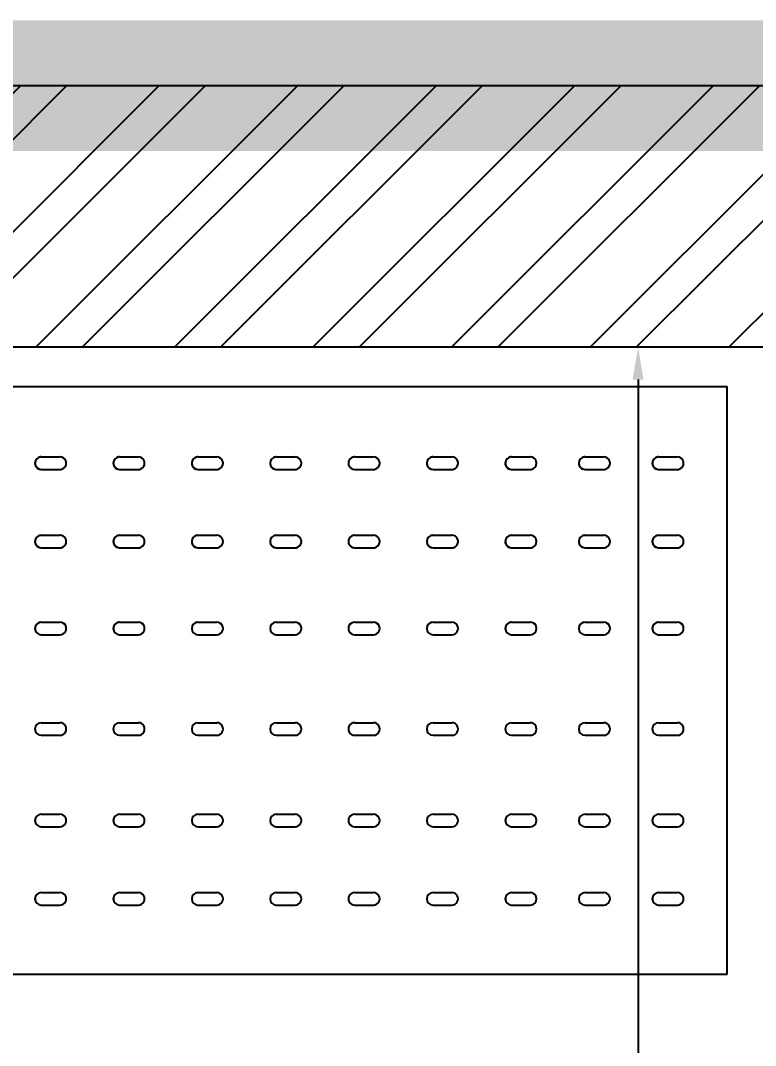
# Model space of a CAD drawing. Extents: x -2975 to 7327, y -1166 to 1029.
# Drawn here: x 645.4 to 701.7, y 864.2 to 942.7 of the extents above; entities that cross this region are included whole.
import ezdxf

# ---------------------------------------------------------------- set-up
doc = ezdxf.new("R2010")
doc.units = 0
doc.header["$PDMODE"] = 34
doc.linetypes.add('XR-Mince$0$Anchor Stor (Ground Floor Plan ) Xref$2$Retail Building ( Ground Floor ) Xref$0$HIDDEN', pattern=[0.375, 0.25, -0.125])
doc.linetypes.add('XR-Mince$0$LOWER LEVEL GROUND FLOOR$0$DASHDOT', pattern=[25.4, 12.7, -6.35, 0, -6.35])
for name, color, linetype in [('E-TEXT-LIGHTING', 7, 'Continuous'), ('M-FIRE FIGHTING-2 INCH', 1, 'Continuous'), ('XR-Mince$0$D2-03-04 PLAN$0$A-SECT-004L', 8, 'Continuous'), ('XR-Mince$0$EQUIPMENT', 15, 'Continuous'), ('XR-Mince$0$EQUIPMENTS', 15, 'Continuous'), ('XR-Mince$0$fur dashed', 15, 'XR-Mince$0$Anchor Stor (Ground Floor Plan ) Xref$2$Retail Building ( Ground Floor ) Xref$0$HIDDEN'), ('XR-Mince$0$hatch-wall', 8, 'Continuous'), ('XR-Mince$0$lease line', 8, 'Continuous'), ('XR-Mince$0$TAXT', 8, 'Continuous')]:
    doc.layers.add(name, color=color, linetype=linetype)
doc.styles.get("Standard").update_dxf_attribs({"font": 'arial.ttf'})
doc.dimstyles.new('ISO-25', dxfattribs={"dimtxt": 10, "dimasz": 2.5, "dimexe": 1.25, "dimexo": 0.625, "dimtad": 0, "dimtxsty": 'Standard', "dimcen": 2.5, "dimadec": 0, "dimazin": 0, "dimtfac": 1, "dimtix": 1, "dimtmove": 0, "dimatfit": 3, "dimfxl": 1, "dimarcsym": 0})

# ---------------------------------------------------------------- blocks, each defined once
blk = doc.blocks.new('XR-Mince$0$A$C27630E02')
at = {"layer": 'XR-Mince$0$EQUIPMENT'}
for p, q in [((0, 1.2), (0, 0)), ((0.45, 1.2), (0.45, 0)), ((0.05382, 0.52513), (0.05382, 0.51073)), ((0.05382, 0.52513), (0.05382, 0.51073)), ((0.06342, 0.52513), (0.06342, 0.51073)), ((0.06342, 0.52513), (0.06342, 0.51073)), ((0.11382, 0.52513), (0.11382, 0.51073)), ((0.11382, 0.52513), (0.11382, 0.51073)), ((0.12342, 0.52513), (0.12342, 0.51073)), ((0.12342, 0.52513), (0.12342, 0.51073)), ((0.18035, 0.52513), (0.18035, 0.51073)), ((0.18035, 0.52513), (0.18035, 0.51073)), ((0.18995, 0.52513), (0.18995, 0.51073)), ((0.18995, 0.52513), (0.18995, 0.51073)), ((0.25738, 0.52513), (0.25738, 0.51073)), ((0.25738, 0.52513), (0.25738, 0.51073)), ((0.26698, 0.52513), (0.26698, 0.51073)), ((0.26698, 0.52513), (0.26698, 0.51073)), ((0.32742, 0.52513), (0.32742, 0.51073)), ((0.32742, 0.52513), (0.32742, 0.51073)), ((0.33702, 0.52513), (0.33702, 0.51073)), ((0.33702, 0.52513), (0.33702, 0.51073)), ((0.38742, 0.52513), (0.38742, 0.51073)), ((0.38742, 0.52513), (0.38742, 0.51073)), ((0.39702, 0.52513), (0.39702, 0.51073)), ((0.39702, 0.52513), (0.39702, 0.51073)), ((0.05382, 0.46513), (0.05382, 0.45073)), ((0.05382, 0.46513), (0.05382, 0.45073)), ((0.06342, 0.46513), (0.06342, 0.45073)), ((0.06342, 0.46513), (0.06342, 0.45073)), ((0.11382, 0.46513), (0.11382, 0.45073)), ((0.11382, 0.46513), (0.11382, 0.45073)), ((0.12342, 0.46513), (0.12342, 0.45073)), ((0.12342, 0.46513), (0.12342, 0.45073)), ((0.18035, 0.46513), (0.18035, 0.45073)), ((0.18035, 0.46513), (0.18035, 0.45073)), ((0.18995, 0.46513), (0.18995, 0.45073)), ((0.18995, 0.46513), (0.18995, 0.45073)), ((0.25738, 0.46513), (0.25738, 0.45073)), ((0.25738, 0.46513), (0.25738, 0.45073)), ((0.26698, 0.46513), (0.26698, 0.45073)), ((0.26698, 0.46513), (0.26698, 0.45073)), ((0.32742, 0.46513), (0.32742, 0.45073)), ((0.32742, 0.46513), (0.32742, 0.45073)), ((0.33702, 0.46513), (0.33702, 0.45073)), ((0.33702, 0.46513), (0.33702, 0.45073)), ((0.38742, 0.46513), (0.38742, 0.45073)), ((0.38742, 0.46513), (0.38742, 0.45073)), ((0.39702, 0.46513), (0.39702, 0.45073)), ((0.39702, 0.46513), (0.39702, 0.45073)), ((0.05382, 0.40513), (0.05382, 0.39073)), ((0.05382, 0.40513), (0.05382, 0.39073)), ((0.06342, 0.40513), (0.06342, 0.39073)), ((0.06342, 0.40513), (0.06342, 0.39073)), ((0.11382, 0.40513), (0.11382, 0.39073)), ((0.11382, 0.40513), (0.11382, 0.39073)), ((0.12342, 0.40513), (0.12342, 0.39073)), ((0.12342, 0.40513), (0.12342, 0.39073)), ((0.18035, 0.40513), (0.18035, 0.39073)), ((0.18035, 0.40513), (0.18035, 0.39073)), ((0.18995, 0.40513), (0.18995, 0.39073)), ((0.18995, 0.40513), (0.18995, 0.39073)), ((0.25738, 0.40513), (0.25738, 0.39073)), ((0.25738, 0.40513), (0.25738, 0.39073)), ((0.26698, 0.40513), (0.26698, 0.39073)), ((0.26698, 0.40513), (0.26698, 0.39073)), ((0.32742, 0.40513), (0.32742, 0.39073)), ((0.32742, 0.40513), (0.32742, 0.39073)), ((0.33702, 0.40513), (0.33702, 0.39073)), ((0.33702, 0.40513), (0.33702, 0.39073)), ((0.38742, 0.40513), (0.38742, 0.39073)), ((0.38742, 0.40513), (0.38742, 0.39073)), ((0.39702, 0.40513), (0.39702, 0.39073)), ((0.39702, 0.40513), (0.39702, 0.39073)), ((0.05382, 0.34513), (0.05382, 0.33073)), ((0.06342, 0.34513), (0.06342, 0.33073)), ((0.11382, 0.34513), (0.11382, 0.33073)), ((0.12342, 0.34513), (0.12342, 0.33073)), ((0.18035, 0.34513), (0.18035, 0.33073)), ((0.18995, 0.34513), (0.18995, 0.33073)), ((0.25738, 0.34513), (0.25738, 0.33073)), ((0.26698, 0.34513), (0.26698, 0.33073)), ((0.32742, 0.34513), (0.32742, 0.33073)), ((0.33702, 0.34513), (0.33702, 0.33073)), ((0.38742, 0.34513), (0.38742, 0.33073)), ((0.39702, 0.34513), (0.39702, 0.33073)), ((0.05382, 0.28513), (0.05382, 0.27073)), ((0.06342, 0.28513), (0.06342, 0.27073)), ((0.11382, 0.28513), (0.11382, 0.27073)), ((0.12342, 0.28513), (0.12342, 0.27073)), ((0.18035, 0.28513), (0.18035, 0.27073)), ((0.18995, 0.28513), (0.18995, 0.27073)), ((0.25738, 0.28513), (0.25738, 0.27073)), ((0.26698, 0.28513), (0.26698, 0.27073)), ((0.32742, 0.28513), (0.32742, 0.27073)), ((0.33702, 0.28513), (0.33702, 0.27073)), ((0.38742, 0.28513), (0.38742, 0.27073)), ((0.39702, 0.28513), (0.39702, 0.27073)), ((0.05382, 0.22513), (0.05382, 0.21073)), ((0.06342, 0.22513), (0.06342, 0.21073)), ((0.11382, 0.22513), (0.11382, 0.21073)), ((0.12342, 0.22513), (0.12342, 0.21073)), ((0.18035, 0.22513), (0.18035, 0.21073)), ((0.18995, 0.22513), (0.18995, 0.21073)), ((0.25738, 0.22513), (0.25738, 0.21073)), ((0.26698, 0.22513), (0.26698, 0.21073)), ((0.32742, 0.22513), (0.32742, 0.21073)), ((0.33702, 0.22513), (0.33702, 0.21073)), ((0.38742, 0.22513), (0.38742, 0.21073)), ((0.39702, 0.22513), (0.39702, 0.21073)), ((0.05382, 0.16513), (0.05382, 0.15073)), ((0.06342, 0.16513), (0.06342, 0.15073)), ((0.11382, 0.16513), (0.11382, 0.15073)), ((0.12342, 0.16513), (0.12342, 0.15073)), ((0.18035, 0.16513), (0.18035, 0.15073)), ((0.18995, 0.16513), (0.18995, 0.15073)), ((0.25738, 0.16513), (0.25738, 0.15073)), ((0.26698, 0.16513), (0.26698, 0.15073)), ((0.32742, 0.16513), (0.32742, 0.15073)), ((0.33702, 0.16513), (0.33702, 0.15073)), ((0.38742, 0.16513), (0.38742, 0.15073)), ((0.39702, 0.16513), (0.39702, 0.15073)), ((0.05382, 0.10883), (0.05382, 0.09443)), ((0.06342, 0.10883), (0.06342, 0.09443)), ((0.11382, 0.10883), (0.11382, 0.09443)), ((0.12342, 0.10883), (0.12342, 0.09443)), ((0.18035, 0.10883), (0.18035, 0.09443)), ((0.18995, 0.10883), (0.18995, 0.09443)), ((0.25738, 0.10883), (0.25738, 0.09443)), ((0.26698, 0.10883), (0.26698, 0.09443)), ((0.32742, 0.10883), (0.32742, 0.09443)), ((0.33702, 0.10883), (0.33702, 0.09443)), ((0.38742, 0.10883), (0.38742, 0.09443)), ((0.39702, 0.10883), (0.39702, 0.09443)), ((0.05382, 0.05253), (0.05382, 0.03813)), ((0.06342, 0.05253), (0.06342, 0.03813)), ((0.11382, 0.05253), (0.11382, 0.03813)), ((0.12342, 0.05253), (0.12342, 0.03813)), ((0.18035, 0.05253), (0.18035, 0.03813)), ((0.18995, 0.05253), (0.18995, 0.03813)), ((0.25738, 0.05253), (0.25738, 0.03813)), ((0.26698, 0.05253), (0.26698, 0.03813)), ((0.32742, 0.05253), (0.32742, 0.03813)), ((0.33702, 0.05253), (0.33702, 0.03813)), ((0.38742, 0.05253), (0.38742, 0.03813)), ((0.39702, 0.05253), (0.39702, 0.03813)), ((0.45, 0), (0, 0))]:
    blk.add_line(p, q, dxfattribs=at)
at = {"layer": 'XR-Mince$0$EQUIPMENT', "extrusion": (0, 0, -1)}
for centre, major_axis, start_param, end_param in [((0.05862, 0.52513), (0.00339, 0.00339), 3.926991, 7.068583), ((0.05862, 0.52513), (0.00339, 0.00339), 3.926991, 7.068583), ((0.11862, 0.52513), (0.00339, 0.00339), 3.926991, 7.068583), ((0.11862, 0.52513), (0.00339, 0.00339), 3.926991, 7.068583), ((0.18515, 0.52513), (0.00339, 0.00339), 3.926991, 7.068583), ((0.18515, 0.52513), (0.00339, 0.00339), 3.926991, 7.068583), ((0.26218, 0.52513), (0.00339, 0.00339), 3.926991, 7.068583), ((0.26218, 0.52513), (0.00339, 0.00339), 3.926991, 7.068583), ((0.33222, 0.52513), (0.00339, 0.00339), 3.926991, 7.068583), ((0.33222, 0.52513), (0.00339, 0.00339), 3.926991, 7.068583), ((0.39222, 0.52513), (0.00339, 0.00339), 3.926991, 7.068583), ((0.39222, 0.52513), (0.00339, 0.00339), 3.926991, 7.068583), ((0.05862, 0.51073), (-0.00339, 0.00339), 2.356194, 5.497787), ((0.05862, 0.51073), (-0.00339, 0.00339), 2.356194, 5.497787), ((0.11862, 0.51073), (-0.00339, 0.00339), 2.356194, 5.497787), ((0.11862, 0.51073), (-0.00339, 0.00339), 2.356194, 5.497787), ((0.18515, 0.51073), (-0.00339, 0.00339), 2.356194, 5.497787), ((0.18515, 0.51073), (-0.00339, 0.00339), 2.356194, 5.497787), ((0.26218, 0.51073), (-0.00339, 0.00339), 2.356194, 5.497787), ((0.26218, 0.51073), (-0.00339, 0.00339), 2.356194, 5.497787), ((0.33222, 0.51073), (-0.00339, 0.00339), 2.356194, 5.497787), ((0.33222, 0.51073), (-0.00339, 0.00339), 2.356194, 5.497787), ((0.39222, 0.51073), (-0.00339, 0.00339), 2.356194, 5.497787), ((0.39222, 0.51073), (-0.00339, 0.00339), 2.356194, 5.497787), ((0.05862, 0.46513), (0.00339, 0.00339), 3.926991, 7.068583), ((0.05862, 0.46513), (0.00339, 0.00339), 3.926991, 7.068583), ((0.11862, 0.46513), (0.00339, 0.00339), 3.926991, 7.068583), ((0.11862, 0.46513), (0.00339, 0.00339), 3.926991, 7.068583), ((0.18515, 0.46513), (0.00339, 0.00339), 3.926991, 7.068583), ((0.18515, 0.46513), (0.00339, 0.00339), 3.926991, 7.068583), ((0.26218, 0.46513), (0.00339, 0.00339), 3.926991, 7.068583), ((0.26218, 0.46513), (0.00339, 0.00339), 3.926991, 7.068583), ((0.33222, 0.46513), (0.00339, 0.00339), 3.926991, 7.068583), ((0.33222, 0.46513), (0.00339, 0.00339), 3.926991, 7.068583), ((0.39222, 0.46513), (0.00339, 0.00339), 3.926991, 7.068583), ((0.39222, 0.46513), (0.00339, 0.00339), 3.926991, 7.068583), ((0.05862, 0.45073), (-0.00339, 0.00339), 2.356194, 5.497787), ((0.05862, 0.45073), (-0.00339, 0.00339), 2.356194, 5.497787), ((0.11862, 0.45073), (-0.00339, 0.00339), 2.356194, 5.497787), ((0.11862, 0.45073), (-0.00339, 0.00339), 2.356194, 5.497787), ((0.18515, 0.45073), (-0.00339, 0.00339), 2.356194, 5.497787), ((0.18515, 0.45073), (-0.00339, 0.00339), 2.356194, 5.497787), ((0.26218, 0.45073), (-0.00339, 0.00339), 2.356194, 5.497787), ((0.26218, 0.45073), (-0.00339, 0.00339), 2.356194, 5.497787), ((0.33222, 0.45073), (-0.00339, 0.00339), 2.356194, 5.497787), ((0.33222, 0.45073), (-0.00339, 0.00339), 2.356194, 5.497787), ((0.39222, 0.45073), (-0.00339, 0.00339), 2.356194, 5.497787), ((0.39222, 0.45073), (-0.00339, 0.00339), 2.356194, 5.497787), ((0.05862, 0.40513), (0.00339, 0.00339), 3.926991, 7.068583), ((0.05862, 0.40513), (0.00339, 0.00339), 3.926991, 7.068583), ((0.11862, 0.40513), (0.00339, 0.00339), 3.926991, 7.068583), ((0.11862, 0.40513), (0.00339, 0.00339), 3.926991, 7.068583), ((0.18515, 0.40513), (0.00339, 0.00339), 3.926991, 7.068583), ((0.18515, 0.40513), (0.00339, 0.00339), 3.926991, 7.068583), ((0.26218, 0.40513), (0.00339, 0.00339), 3.926991, 7.068583), ((0.26218, 0.40513), (0.00339, 0.00339), 3.926991, 7.068583), ((0.33222, 0.40513), (0.00339, 0.00339), 3.926991, 7.068583), ((0.33222, 0.40513), (0.00339, 0.00339), 3.926991, 7.068583), ((0.39222, 0.40513), (0.00339, 0.00339), 3.926991, 7.068583), ((0.39222, 0.40513), (0.00339, 0.00339), 3.926991, 7.068583), ((0.05862, 0.39073), (0.00339, 0.00339), 0.785398, 3.926991), ((0.05862, 0.39073), (0.00339, 0.00339), 0.785398, 3.926991), ((0.11862, 0.39073), (0.00339, 0.00339), 0.785398, 3.926991), ((0.11862, 0.39073), (0.00339, 0.00339), 0.785398, 3.926991), ((0.18515, 0.39073), (0.00339, 0.00339), 0.785398, 3.926991), ((0.18515, 0.39073), (0.00339, 0.00339), 0.785398, 3.926991), ((0.26218, 0.39073), (0.00339, 0.00339), 0.785398, 3.926991), ((0.26218, 0.39073), (0.00339, 0.00339), 0.785398, 3.926991), ((0.33222, 0.39073), (0.00339, 0.00339), 0.785398, 3.926991), ((0.33222, 0.39073), (0.00339, 0.00339), 0.785398, 3.926991), ((0.39222, 0.39073), (0.00339, 0.00339), 0.785398, 3.926991), ((0.39222, 0.39073), (0.00339, 0.00339), 0.785398, 3.926991), ((0.05862, 0.34513), (0.00339, 0.00339), 3.926991, 7.068583), ((0.11862, 0.34513), (0.00339, 0.00339), 3.926991, 7.068583), ((0.18515, 0.34513), (0.00339, 0.00339), 3.926991, 7.068583), ((0.26218, 0.34513), (0.00339, 0.00339), 3.926991, 7.068583), ((0.33222, 0.34513), (0.00339, 0.00339), 3.926991, 7.068583), ((0.39222, 0.34513), (0.00339, 0.00339), 3.926991, 7.068583), ((0.05862, 0.33073), (0.00339, 0.00339), 0.785398, 3.926991), ((0.11862, 0.33073), (0.00339, 0.00339), 0.785398, 3.926991), ((0.18515, 0.33073), (0.00339, 0.00339), 0.785398, 3.926991), ((0.26218, 0.33073), (0.00339, 0.00339), 0.785398, 3.926991), ((0.33222, 0.33073), (0.00339, 0.00339), 0.785398, 3.926991), ((0.39222, 0.33073), (0.00339, 0.00339), 0.785398, 3.926991), ((0.05862, 0.28513), (-0.00339, 0.00339), 5.497787, 8.63938), ((0.11862, 0.28513), (-0.00339, 0.00339), 5.497787, 8.63938), ((0.18515, 0.28513), (-0.00339, 0.00339), 5.497787, 8.63938), ((0.26218, 0.28513), (-0.00339, 0.00339), 5.497787, 8.63938), ((0.33222, 0.28513), (-0.00339, 0.00339), 5.497787, 8.63938), ((0.39222, 0.28513), (-0.00339, 0.00339), 5.497787, 8.63938), ((0.05862, 0.27073), (-0.00339, 0.00339), 2.356194, 5.497787), ((0.11862, 0.27073), (-0.00339, 0.00339), 2.356194, 5.497787), ((0.18515, 0.27073), (-0.00339, 0.00339), 2.356194, 5.497787), ((0.26218, 0.27073), (-0.00339, 0.00339), 2.356194, 5.497787), ((0.33222, 0.27073), (-0.00339, 0.00339), 2.356194, 5.497787), ((0.39222, 0.27073), (-0.00339, 0.00339), 2.356194, 5.497787), ((0.05862, 0.22513), (0.00339, 0.00339), 3.926991, 7.068583), ((0.11862, 0.22513), (0.00339, 0.00339), 3.926991, 7.068583), ((0.18515, 0.22513), (0.00339, 0.00339), 3.926991, 7.068583), ((0.26218, 0.22513), (0.00339, 0.00339), 3.926991, 7.068583), ((0.33222, 0.22513), (0.00339, 0.00339), 3.926991, 7.068583), ((0.39222, 0.22513), (0.00339, 0.00339), 3.926991, 7.068583), ((0.05862, 0.21073), (0.00339, 0.00339), 0.785398, 3.926991), ((0.11862, 0.21073), (0.00339, 0.00339), 0.785398, 3.926991), ((0.18515, 0.21073), (0.00339, 0.00339), 0.785398, 3.926991), ((0.26218, 0.21073), (0.00339, 0.00339), 0.785398, 3.926991), ((0.33222, 0.21073), (0.00339, 0.00339), 0.785398, 3.926991), ((0.39222, 0.21073), (0.00339, 0.00339), 0.785398, 3.926991), ((0.05862, 0.16513), (0.00339, 0.00339), 3.926991, 7.068583), ((0.11862, 0.16513), (0.00339, 0.00339), 3.926991, 7.068583), ((0.18515, 0.16513), (0.00339, 0.00339), 3.926991, 7.068583), ((0.26218, 0.16513), (0.00339, 0.00339), 3.926991, 7.068583), ((0.33222, 0.16513), (0.00339, 0.00339), 3.926991, 7.068583), ((0.39222, 0.16513), (0.00339, 0.00339), 3.926991, 7.068583), ((0.05862, 0.15073), (0.00339, 0.00339), 0.785398, 3.926991), ((0.11862, 0.15073), (0.00339, 0.00339), 0.785398, 3.926991), ((0.18515, 0.15073), (0.00339, 0.00339), 0.785398, 3.926991), ((0.26218, 0.15073), (0.00339, 0.00339), 0.785398, 3.926991), ((0.33222, 0.15073), (0.00339, 0.00339), 0.785398, 3.926991), ((0.39222, 0.15073), (0.00339, 0.00339), 0.785398, 3.926991), ((0.05862, 0.10883), (0.00339, 0.00339), 3.926991, 7.068583), ((0.11862, 0.10883), (0.00339, 0.00339), 3.926991, 7.068583), ((0.18515, 0.10883), (0.00339, 0.00339), 3.926991, 7.068583), ((0.26218, 0.10883), (0.00339, 0.00339), 3.926991, 7.068583), ((0.33222, 0.10883), (0.00339, 0.00339), 3.926991, 7.068583), ((0.39222, 0.10883), (0.00339, 0.00339), 3.926991, 7.068583), ((0.05862, 0.09443), (0.00339, 0.00339), 0.785398, 3.926991), ((0.11862, 0.09443), (0.00339, 0.00339), 0.785398, 3.926991), ((0.18515, 0.09443), (0.00339, 0.00339), 0.785398, 3.926991), ((0.26218, 0.09443), (0.00339, 0.00339), 0.785398, 3.926991), ((0.33222, 0.09443), (0.00339, 0.00339), 0.785398, 3.926991), ((0.39222, 0.09443), (0.00339, 0.00339), 0.785398, 3.926991), ((0.05862, 0.05253), (0.00339, 0.00339), 3.926991, 7.068583), ((0.11862, 0.05253), (0.00339, 0.00339), 3.926991, 7.068583), ((0.18515, 0.05253), (0.00339, 0.00339), 3.926991, 7.068583), ((0.26218, 0.05253), (0.00339, 0.00339), 3.926991, 7.068583), ((0.33222, 0.05253), (0.00339, 0.00339), 3.926991, 7.068583), ((0.39222, 0.05253), (0.00339, 0.00339), 3.926991, 7.068583), ((0.05862, 0.03813), (0.00339, 0.00339), 0.785398, 3.926991), ((0.11862, 0.03813), (0.00339, 0.00339), 0.785398, 3.926991), ((0.18515, 0.03813), (0.00339, 0.00339), 0.785398, 3.926991), ((0.26218, 0.03813), (0.00339, 0.00339), 0.785398, 3.926991), ((0.33222, 0.03813), (0.00339, 0.00339), 0.785398, 3.926991), ((0.39222, 0.03813), (0.00339, 0.00339), 0.785398, 3.926991)]:
    blk.add_ellipse(centre, major_axis=major_axis, ratio=1, start_param=start_param, end_param=end_param, dxfattribs=at)
blk = doc.blocks.new('XR-Mince$0$Equipment')
at = {"layer": 'XR-Mince$0$EQUIPMENTS', "linetype": 'ByBlock'}
for p, q in [((699.544, 869.677, 0), (699.544, 914.677, 0)), ((647.031, 896.643, 0), (648.471, 896.643, 0)), ((647.031, 896.643, 0), (648.471, 896.643, 0)), ((653.031, 896.643, 0), (654.471, 896.643, 0)), ((653.031, 896.643, 0), (654.471, 896.643, 0)), ((659.031, 896.643, 0), (660.471, 896.643, 0)), ((659.031, 896.643, 0), (660.471, 896.643, 0)), ((665.031, 896.643, 0), (666.471, 896.643, 0)), ((671.031, 896.643, 0), (672.471, 896.643, 0)), ((677.031, 896.643, 0), (678.471, 896.643, 0)), ((683.031, 896.643, 0), (684.471, 896.643, 0)), ((688.661, 896.643, 0), (690.101, 896.643, 0)), ((694.291, 896.643, 0), (695.731, 896.643, 0)), ((647.031, 895.683, 0), (648.471, 895.683, 0)), ((647.031, 895.683, 0), (648.471, 895.683, 0)), ((653.031, 895.683, 0), (654.471, 895.683, 0)), ((653.031, 895.683, 0), (654.471, 895.683, 0)), ((659.031, 895.683, 0), (660.471, 895.683, 0)), ((659.031, 895.683, 0), (660.471, 895.683, 0)), ((665.031, 895.683, 0), (666.471, 895.683, 0)), ((671.031, 895.683, 0), (672.471, 895.683, 0)), ((677.031, 895.683, 0), (678.471, 895.683, 0)), ((683.031, 895.683, 0), (684.471, 895.683, 0)), ((688.661, 895.683, 0), (690.101, 895.683, 0)), ((694.291, 895.683, 0), (695.731, 895.683, 0)), ((647.031, 888.939, 0), (648.471, 888.939, 0)), ((647.031, 888.939, 0), (648.471, 888.939, 0)), ((653.031, 888.939, 0), (654.471, 888.939, 0)), ((653.031, 888.939, 0), (654.471, 888.939, 0)), ((659.031, 888.939, 0), (660.471, 888.939, 0)), ((659.031, 888.939, 0), (660.471, 888.939, 0)), ((665.031, 888.939, 0), (666.471, 888.939, 0)), ((671.031, 888.939, 0), (672.471, 888.939, 0)), ((677.031, 888.939, 0), (678.471, 888.939, 0)), ((683.031, 888.939, 0), (684.471, 888.939, 0)), ((688.661, 888.939, 0), (690.101, 888.939, 0)), ((694.291, 888.939, 0), (695.731, 888.939, 0)), ((647.031, 887.979, 0), (648.471, 887.979, 0)), ((647.031, 887.979, 0), (648.471, 887.979, 0)), ((653.031, 887.979, 0), (654.471, 887.979, 0)), ((653.031, 887.979, 0), (654.471, 887.979, 0)), ((659.031, 887.979, 0), (660.471, 887.979, 0)), ((659.031, 887.979, 0), (660.471, 887.979, 0)), ((665.031, 887.979, 0), (666.471, 887.979, 0)), ((671.031, 887.979, 0), (672.471, 887.979, 0)), ((677.031, 887.979, 0), (678.471, 887.979, 0)), ((683.031, 887.979, 0), (684.471, 887.979, 0)), ((688.661, 887.979, 0), (690.101, 887.979, 0)), ((694.291, 887.979, 0), (695.731, 887.979, 0)), ((647.031, 881.935, 0), (648.471, 881.935, 0)), ((647.031, 881.935, 0), (648.471, 881.935, 0)), ((653.031, 881.935, 0), (654.471, 881.935, 0)), ((653.031, 881.935, 0), (654.471, 881.935, 0)), ((659.031, 881.935, 0), (660.471, 881.935, 0)), ((659.031, 881.935, 0), (660.471, 881.935, 0)), ((665.031, 881.935, 0), (666.471, 881.935, 0)), ((671.031, 881.935, 0), (672.471, 881.935, 0)), ((677.031, 881.935, 0), (678.471, 881.935, 0)), ((683.031, 881.935, 0), (684.471, 881.935, 0)), ((688.661, 881.935, 0), (690.101, 881.935, 0)), ((694.291, 881.935, 0), (695.731, 881.935, 0)), ((647.031, 880.975, 0), (648.471, 880.975, 0)), ((647.031, 880.975, 0), (648.471, 880.975, 0)), ((653.031, 880.975, 0), (654.471, 880.975, 0)), ((653.031, 880.975, 0), (654.471, 880.975, 0)), ((659.031, 880.975, 0), (660.471, 880.975, 0)), ((659.031, 880.975, 0), (660.471, 880.975, 0)), ((665.031, 880.975, 0), (666.471, 880.975, 0)), ((671.031, 880.975, 0), (672.471, 880.975, 0)), ((677.031, 880.975, 0), (678.471, 880.975, 0)), ((683.031, 880.975, 0), (684.471, 880.975, 0)), ((688.661, 880.975, 0), (690.101, 880.975, 0)), ((694.291, 880.975, 0), (695.731, 880.975, 0)), ((647.031, 875.935, 0), (648.471, 875.935, 0)), ((647.031, 875.935, 0), (648.471, 875.935, 0)), ((653.031, 875.935, 0), (654.471, 875.935, 0)), ((653.031, 875.935, 0), (654.471, 875.935, 0)), ((659.031, 875.935, 0), (660.471, 875.935, 0)), ((659.031, 875.935, 0), (660.471, 875.935, 0)), ((665.031, 875.935, 0), (666.471, 875.935, 0)), ((671.031, 875.935, 0), (672.471, 875.935, 0)), ((677.031, 875.935, 0), (678.471, 875.935, 0)), ((683.031, 875.935, 0), (684.471, 875.935, 0)), ((688.661, 875.935, 0), (690.101, 875.935, 0)), ((694.291, 875.935, 0), (695.731, 875.935, 0)), ((647.031, 874.975, 0), (648.471, 874.975, 0)), ((647.031, 874.975, 0), (648.471, 874.975, 0)), ((653.031, 874.975, 0), (654.471, 874.975, 0)), ((653.031, 874.975, 0), (654.471, 874.975, 0)), ((659.031, 874.975, 0), (660.471, 874.975, 0)), ((659.031, 874.975, 0), (660.471, 874.975, 0)), ((665.031, 874.975, 0), (666.471, 874.975, 0)), ((671.031, 874.975, 0), (672.471, 874.975, 0)), ((677.031, 874.975, 0), (678.471, 874.975, 0)), ((683.031, 874.975, 0), (684.471, 874.975, 0)), ((688.661, 874.975, 0), (690.101, 874.975, 0)), ((694.291, 874.975, 0), (695.731, 874.975, 0)), ((579.544, 869.677, 0), (699.544, 869.677, 0))]:
    blk.add_line(p, q, dxfattribs=at)
for centre, major_axis, start_param, end_param in [((647.031, 896.163, 0), (-0.339, -0.339), 3.926991, 7.068583), ((647.031, 896.163, 0), (-0.339, -0.339), 3.926991, 7.068583), ((648.471, 896.163, 0), (-0.339, 0.339), 2.356194, 5.497787), ((648.471, 896.163, 0), (-0.339, 0.339), 2.356194, 5.497787), ((653.031, 896.163, 0), (-0.339, -0.339), 3.926991, 7.068583), ((653.031, 896.163, 0), (-0.339, -0.339), 3.926991, 7.068583), ((654.471, 896.163, 0), (-0.339, 0.339), 2.356194, 5.497787), ((654.471, 896.163, 0), (-0.339, 0.339), 2.356194, 5.497787), ((659.031, 896.163, 0), (-0.339, -0.339), 3.926991, 7.068583), ((659.031, 896.163, 0), (-0.339, -0.339), 3.926991, 7.068583), ((660.471, 896.163, 0), (-0.339, -0.339), 0.785398, 3.926991), ((660.471, 896.163, 0), (-0.339, -0.339), 0.785398, 3.926991), ((665.031, 896.163, 0), (-0.339, -0.339), 3.926991, 7.068583), ((666.471, 896.163, 0), (-0.339, -0.339), 0.785398, 3.926991), ((671.031, 896.163, 0), (-0.339, 0.339), 5.497787, 8.63938), ((672.471, 896.163, 0), (-0.339, 0.339), 2.356194, 5.497787), ((677.031, 896.163, 0), (-0.339, -0.339), 3.926991, 7.068583), ((678.471, 896.163, 0), (-0.339, -0.339), 0.785398, 3.926991), ((683.031, 896.163, 0), (-0.339, -0.339), 3.926991, 7.068583), ((684.471, 896.163, 0), (-0.339, -0.339), 0.785398, 3.926991), ((688.661, 896.163, 0), (-0.339, -0.339), 3.926991, 7.068583), ((690.101, 896.163, 0), (-0.339, -0.339), 0.785398, 3.926991), ((694.291, 896.163, 0), (-0.339, -0.339), 3.926991, 7.068583), ((695.731, 896.163, 0), (-0.339, -0.339), 0.785398, 3.926991), ((647.031, 888.459, 0), (-0.339, -0.339), 3.926991, 7.068583), ((647.031, 888.459, 0), (-0.339, -0.339), 3.926991, 7.068583), ((648.471, 888.459, 0), (-0.339, 0.339), 2.356194, 5.497787), ((648.471, 888.459, 0), (-0.339, 0.339), 2.356194, 5.497787), ((653.031, 888.459, 0), (-0.339, -0.339), 3.926991, 7.068583), ((653.031, 888.459, 0), (-0.339, -0.339), 3.926991, 7.068583), ((654.471, 888.459, 0), (-0.339, 0.339), 2.356194, 5.497787), ((654.471, 888.459, 0), (-0.339, 0.339), 2.356194, 5.497787), ((659.031, 888.459, 0), (-0.339, -0.339), 3.926991, 7.068583), ((659.031, 888.459, 0), (-0.339, -0.339), 3.926991, 7.068583), ((660.471, 888.459, 0), (-0.339, -0.339), 0.785398, 3.926991), ((660.471, 888.459, 0), (-0.339, -0.339), 0.785398, 3.926991), ((665.031, 888.459, 0), (-0.339, -0.339), 3.926991, 7.068583), ((666.471, 888.459, 0), (-0.339, -0.339), 0.785398, 3.926991), ((671.031, 888.459, 0), (-0.339, 0.339), 5.497787, 8.63938), ((672.471, 888.459, 0), (-0.339, 0.339), 2.356194, 5.497787), ((677.031, 888.459, 0), (-0.339, -0.339), 3.926991, 7.068583), ((678.471, 888.459, 0), (-0.339, -0.339), 0.785398, 3.926991), ((683.031, 888.459, 0), (-0.339, -0.339), 3.926991, 7.068583), ((684.471, 888.459, 0), (-0.339, -0.339), 0.785398, 3.926991), ((688.661, 888.459, 0), (-0.339, -0.339), 3.926991, 7.068583), ((690.101, 888.459, 0), (-0.339, -0.339), 0.785398, 3.926991), ((694.291, 888.459, 0), (-0.339, -0.339), 3.926991, 7.068583), ((695.731, 888.459, 0), (-0.339, -0.339), 0.785398, 3.926991), ((647.031, 881.455, 0), (-0.339, -0.339), 3.926991, 7.068583), ((647.031, 881.455, 0), (-0.339, -0.339), 3.926991, 7.068583), ((648.471, 881.455, 0), (-0.339, 0.339), 2.356194, 5.497787), ((648.471, 881.455, 0), (-0.339, 0.339), 2.356194, 5.497787), ((653.031, 881.455, 0), (-0.339, -0.339), 3.926991, 7.068583), ((653.031, 881.455, 0), (-0.339, -0.339), 3.926991, 7.068583), ((654.471, 881.455, 0), (-0.339, 0.339), 2.356194, 5.497787), ((654.471, 881.455, 0), (-0.339, 0.339), 2.356194, 5.497787), ((659.031, 881.455, 0), (-0.339, -0.339), 3.926991, 7.068583), ((659.031, 881.455, 0), (-0.339, -0.339), 3.926991, 7.068583), ((660.471, 881.455, 0), (-0.339, -0.339), 0.785398, 3.926991), ((660.471, 881.455, 0), (-0.339, -0.339), 0.785398, 3.926991), ((665.031, 881.455, 0), (-0.339, -0.339), 3.926991, 7.068583), ((666.471, 881.455, 0), (-0.339, -0.339), 0.785398, 3.926991), ((671.031, 881.455, 0), (-0.339, 0.339), 5.497787, 8.63938), ((672.471, 881.455, 0), (-0.339, 0.339), 2.356194, 5.497787), ((677.031, 881.455, 0), (-0.339, -0.339), 3.926991, 7.068583), ((678.471, 881.455, 0), (-0.339, -0.339), 0.785398, 3.926991), ((683.031, 881.455, 0), (-0.339, -0.339), 3.926991, 7.068583), ((684.471, 881.455, 0), (-0.339, -0.339), 0.785398, 3.926991), ((688.661, 881.455, 0), (-0.339, -0.339), 3.926991, 7.068583), ((690.101, 881.455, 0), (-0.339, -0.339), 0.785398, 3.926991), ((694.291, 881.455, 0), (-0.339, -0.339), 3.926991, 7.068583), ((695.731, 881.455, 0), (-0.339, -0.339), 0.785398, 3.926991), ((647.031, 875.455, 0), (-0.339, -0.339), 3.926991, 7.068583), ((647.031, 875.455, 0), (-0.339, -0.339), 3.926991, 7.068583), ((648.471, 875.455, 0), (-0.339, 0.339), 2.356194, 5.497787), ((648.471, 875.455, 0), (-0.339, 0.339), 2.356194, 5.497787), ((653.031, 875.455, 0), (-0.339, -0.339), 3.926991, 7.068583), ((653.031, 875.455, 0), (-0.339, -0.339), 3.926991, 7.068583), ((654.471, 875.455, 0), (-0.339, 0.339), 2.356194, 5.497787), ((654.471, 875.455, 0), (-0.339, 0.339), 2.356194, 5.497787), ((659.031, 875.455, 0), (-0.339, -0.339), 3.926991, 7.068583), ((659.031, 875.455, 0), (-0.339, -0.339), 3.926991, 7.068583), ((660.471, 875.455, 0), (-0.339, -0.339), 0.785398, 3.926991), ((660.471, 875.455, 0), (-0.339, -0.339), 0.785398, 3.926991), ((665.031, 875.455, 0), (-0.339, -0.339), 3.926991, 7.068583), ((666.471, 875.455, 0), (-0.339, -0.339), 0.785398, 3.926991), ((671.031, 875.455, 0), (-0.339, 0.339), 5.497787, 8.63938), ((672.471, 875.455, 0), (-0.339, 0.339), 2.356194, 5.497787), ((677.031, 875.455, 0), (-0.339, -0.339), 3.926991, 7.068583), ((678.471, 875.455, 0), (-0.339, -0.339), 0.785398, 3.926991), ((683.031, 875.455, 0), (-0.339, -0.339), 3.926991, 7.068583), ((684.471, 875.455, 0), (-0.339, -0.339), 0.785398, 3.926991), ((688.661, 875.455, 0), (-0.339, -0.339), 3.926991, 7.068583), ((690.101, 875.455, 0), (-0.339, -0.339), 0.785398, 3.926991), ((694.291, 875.455, 0), (-0.339, -0.339), 3.926991, 7.068583), ((695.731, 875.455, 0), (-0.339, -0.339), 0.785398, 3.926991)]:
    blk.add_ellipse(centre, major_axis=major_axis, ratio=1, start_param=start_param, end_param=end_param, dxfattribs=at)
at = {"layer": 'XR-Mince$0$EQUIPMENTS', "linetype": 'ByBlock', "xscale": -99.99999999999997, "yscale": 99.99999999999997, "zscale": 100, "rotation": 89.99999999999905}
blk.add_blockref('XR-Mince$0$A$C27630E02', (699.544, 914.677, 0), dxfattribs=at)
blk = doc.blocks.new('XR-Mince')
at = {"layer": 'XR-Mince$0$hatch-wall', "ltscale": 100}
h = blk.add_hatch(dxfattribs=at)
h.set_pattern_fill('ANSI32', color=256, scale=20, style=0)
h.set_pattern_definition([(45, (8569.7315, 21091.42), (-5.3033009, 5.3033009), []), (45, (8573.267, 21091.42), (-5.3033009, 5.3033009), [])])
h.paths.add_polyline_path([(826.027, 917.714), (826.027, 937.714), (-54.973, 937.714), (-54.973, 937.714), (-74.973, 937.714), (-74.973, -352.286), (-97.473, -352.286), (-97.473, -372.286), (-74.973, -372.286), (-54.973, -372.286), (75.027, -372.286), (75.027, 352.714), (55.027, 352.714), (55.027, -352.286), (-54.973, -352.286), (-55.237, 352.629), (55.027, 352.629), (55.027, 372.629), (-54.973, 372.629), (-54.973, 917.714)])
h.paths.add_polyline_path([(946.027, 874.364), (966.027, 874.364), (975.027, 874.364), (975.027, 894.364), (966.027, 894.364), (966.027, 937.714), (946.027, 937.714)])
at = {"layer": 'XR-Mince$0$D2-03-04 PLAN$0$A-SECT-004L', "ltscale": 0.25}
for p, q in [((846.027, 937.714), (-74.973, 937.714)), ((846.027, 937.714), (-74.973, 937.714)), ((-54.973, 917.714), (826.027, 917.714)), ((-54.973, 917.714), (826.027, 917.714))]:
    blk.add_line(p, q, dxfattribs=at)
at = {"layer": 'XR-Mince$0$fur dashed'}
for p, q in [((579.544, 914.677, 0), (699.544, 914.677, 0)), ((647.031, 909.295, 0), (648.471, 909.295, 0)), ((647.031, 909.295, 0), (648.471, 909.295, 0)), ((653.031, 909.295, 0), (654.471, 909.295, 0)), ((653.031, 909.295, 0), (654.471, 909.295, 0)), ((659.031, 909.295, 0), (660.471, 909.295, 0)), ((659.031, 909.295, 0), (660.471, 909.295, 0)), ((665.031, 909.295, 0), (666.471, 909.295, 0)), ((671.031, 909.295, 0), (672.471, 909.295, 0)), ((677.031, 909.295, 0), (678.471, 909.295, 0)), ((683.031, 909.295, 0), (684.471, 909.295, 0)), ((688.661, 909.295, 0), (690.101, 909.295, 0)), ((694.291, 909.295, 0), (695.731, 909.295, 0)), ((647.031, 908.335, 0), (648.471, 908.335, 0)), ((647.031, 908.335, 0), (648.471, 908.335, 0)), ((653.031, 908.335, 0), (654.471, 908.335, 0)), ((653.031, 908.335, 0), (654.471, 908.335, 0)), ((659.031, 908.335, 0), (660.471, 908.335, 0)), ((659.031, 908.335, 0), (660.471, 908.335, 0)), ((665.031, 908.335, 0), (666.471, 908.335, 0)), ((671.031, 908.335, 0), (672.471, 908.335, 0)), ((677.031, 908.335, 0), (678.471, 908.335, 0)), ((683.031, 908.335, 0), (684.471, 908.335, 0)), ((688.661, 908.335, 0), (690.101, 908.335, 0)), ((694.291, 908.335, 0), (695.731, 908.335, 0)), ((647.031, 903.295, 0), (648.471, 903.295, 0)), ((647.031, 903.295, 0), (648.471, 903.295, 0)), ((653.031, 903.295, 0), (654.471, 903.295, 0)), ((653.031, 903.295, 0), (654.471, 903.295, 0)), ((659.031, 903.295, 0), (660.471, 903.295, 0)), ((659.031, 903.295, 0), (660.471, 903.295, 0)), ((665.031, 903.295, 0), (666.471, 903.295, 0)), ((671.031, 903.295, 0), (672.471, 903.295, 0)), ((677.031, 903.295, 0), (678.471, 903.295, 0)), ((683.031, 903.295, 0), (684.471, 903.295, 0)), ((688.661, 903.295, 0), (690.101, 903.295, 0)), ((694.291, 903.295, 0), (695.731, 903.295, 0)), ((647.031, 902.335, 0), (648.471, 902.335, 0)), ((647.031, 902.335, 0), (648.471, 902.335, 0)), ((653.031, 902.335, 0), (654.471, 902.335, 0)), ((653.031, 902.335, 0), (654.471, 902.335, 0)), ((659.031, 902.335, 0), (660.471, 902.335, 0)), ((659.031, 902.335, 0), (660.471, 902.335, 0)), ((665.031, 902.335, 0), (666.471, 902.335, 0)), ((671.031, 902.335, 0), (672.471, 902.335, 0)), ((677.031, 902.335, 0), (678.471, 902.335, 0)), ((683.031, 902.335, 0), (684.471, 902.335, 0)), ((688.661, 902.335, 0), (690.101, 902.335, 0)), ((694.291, 902.335, 0), (695.731, 902.335, 0))]:
    blk.add_line(p, q, dxfattribs=at)
for centre, major_axis, start_param, end_param in [((647.031, 908.815, 0), (-0.339, -0.339), 3.926991, 7.068583), ((647.031, 908.815, 0), (-0.339, -0.339), 3.926991, 7.068583), ((648.471, 908.815, 0), (-0.339, 0.339), 2.356194, 5.497787), ((648.471, 908.815, 0), (-0.339, 0.339), 2.356194, 5.497787), ((653.031, 908.815, 0), (-0.339, -0.339), 3.926991, 7.068583), ((653.031, 908.815, 0), (-0.339, -0.339), 3.926991, 7.068583), ((654.471, 908.815, 0), (-0.339, 0.339), 2.356194, 5.497787), ((654.471, 908.815, 0), (-0.339, 0.339), 2.356194, 5.497787), ((659.031, 908.815, 0), (-0.339, -0.339), 3.926991, 7.068583), ((659.031, 908.815, 0), (-0.339, -0.339), 3.926991, 7.068583), ((660.471, 908.815, 0), (-0.339, -0.339), 0.785398, 3.926991), ((660.471, 908.815, 0), (-0.339, -0.339), 0.785398, 3.926991), ((665.031, 908.815, 0), (-0.339, -0.339), 3.926991, 7.068583), ((666.471, 908.815, 0), (-0.339, -0.339), 0.785398, 3.926991), ((671.031, 908.815, 0), (-0.339, 0.339), 5.497787, 8.63938), ((672.471, 908.815, 0), (-0.339, 0.339), 2.356194, 5.497787), ((677.031, 908.815, 0), (-0.339, -0.339), 3.926991, 7.068583), ((678.471, 908.815, 0), (-0.339, -0.339), 0.785398, 3.926991), ((683.031, 908.815, 0), (-0.339, -0.339), 3.926991, 7.068583), ((684.471, 908.815, 0), (-0.339, -0.339), 0.785398, 3.926991), ((688.661, 908.815, 0), (-0.339, -0.339), 3.926991, 7.068583), ((690.101, 908.815, 0), (-0.339, -0.339), 0.785398, 3.926991), ((694.291, 908.815, 0), (-0.339, -0.339), 3.926991, 7.068583), ((695.731, 908.815, 0), (-0.339, -0.339), 0.785398, 3.926991), ((647.031, 902.815, 0), (-0.339, -0.339), 3.926991, 7.068583), ((647.031, 902.815, 0), (-0.339, -0.339), 3.926991, 7.068583), ((648.471, 902.815, 0), (-0.339, 0.339), 2.356194, 5.497787), ((648.471, 902.815, 0), (-0.339, 0.339), 2.356194, 5.497787), ((653.031, 902.815, 0), (-0.339, -0.339), 3.926991, 7.068583), ((653.031, 902.815, 0), (-0.339, -0.339), 3.926991, 7.068583), ((654.471, 902.815, 0), (-0.339, 0.339), 2.356194, 5.497787), ((654.471, 902.815, 0), (-0.339, 0.339), 2.356194, 5.497787), ((659.031, 902.815, 0), (-0.339, -0.339), 3.926991, 7.068583), ((659.031, 902.815, 0), (-0.339, -0.339), 3.926991, 7.068583), ((660.471, 902.815, 0), (-0.339, -0.339), 0.785398, 3.926991), ((660.471, 902.815, 0), (-0.339, -0.339), 0.785398, 3.926991), ((665.031, 902.815, 0), (-0.339, -0.339), 3.926991, 7.068583), ((666.471, 902.815, 0), (-0.339, -0.339), 0.785398, 3.926991), ((671.031, 902.815, 0), (-0.339, 0.339), 5.497787, 8.63938), ((672.471, 902.815, 0), (-0.339, 0.339), 2.356194, 5.497787), ((677.031, 902.815, 0), (-0.339, -0.339), 3.926991, 7.068583), ((678.471, 902.815, 0), (-0.339, -0.339), 0.785398, 3.926991), ((683.031, 902.815, 0), (-0.339, -0.339), 3.926991, 7.068583), ((684.471, 902.815, 0), (-0.339, -0.339), 0.785398, 3.926991), ((688.661, 902.815, 0), (-0.339, -0.339), 3.926991, 7.068583), ((690.101, 902.815, 0), (-0.339, -0.339), 0.785398, 3.926991), ((694.291, 902.815, 0), (-0.339, -0.339), 3.926991, 7.068583), ((695.731, 902.815, 0), (-0.339, -0.339), 0.785398, 3.926991)]:
    blk.add_ellipse(centre, major_axis=major_axis, ratio=1, start_param=start_param, end_param=end_param, dxfattribs=at)
at = {"layer": 'XR-Mince$0$lease line', "linetype": 'XR-Mince$0$LOWER LEVEL GROUND FLOOR$0$DASHDOT', "ltscale": 0.5, "const_width": 10}
blk.add_lwpolyline([(-83.778, -1117.786), (-83.778, -352.286), (-74.973, -352.286), (-74.973, 937.714), (846.027, 937.715), (846.53, 894.314), (1185.027, 894.725), (1185.027, -1117.786), (-83.778, -1117.786)], dxfattribs=at)
at = {"layer": 'XR-Mince$0$TAXT'}
blk.add_blockref('XR-Mince$0$Equipment', (0, 0), dxfattribs=at)
blk = doc.blocks.new('*D78')
at = {"layer": 'Defpoints', "color": 0, "transparency": 16777216}
for p in [(685.73, 917.714), (692.721, 917.714), (685.73, 748.089)]:
    blk.add_point(p, dxfattribs=at)
at = {"layer": 'M-FIRE FIGHTING-2 INCH', "color": 0, "lineweight": -2, "transparency": 16777216}
for p, q in [((686.355, 917.714), (693.971, 917.714)), ((692.721, 915.214), (692.721, 853.813)), ((692.721, 750.589), (692.721, 811.99)), ((686.355, 748.089), (693.971, 748.089))]:
    blk.add_line(p, q, dxfattribs=at)
at = {"layer": 'M-FIRE FIGHTING-2 INCH', "color": 0, "transparency": 16777216}
for points in [[(692.304, 915.214), (693.137, 915.214), (692.721, 917.714)], [(692.304, 750.589), (693.137, 750.589), (692.721, 748.089)]]:
    blk.add_solid(points, dxfattribs=at)
at = {"layer": 'M-FIRE FIGHTING-2 INCH', "color": 0, "transparency": 16777216, "insert": (692.721, 832.902), "char_height": 10, "attachment_point": 5, "rotation": 90}
blk.add_mtext('169,63', dxfattribs=at)

msp = doc.modelspace()

# ---------------------------------------------------------------- block references
at = {"layer": 'E-TEXT-LIGHTING'}
msp.add_blockref('XR-Mince', (0, 0), dxfattribs=at)

# ---------------------------------------------------------------- next in the draw order: dimensions: what is measured, and where the dimension line sits
at = {"layer": 'M-FIRE FIGHTING-2 INCH', "color": 32, "true_color": 0xcd6928}
dim = msp.add_linear_dim(base=(692.720829631, 917.714331494), p1=(685.729726329, 748.089331493), p2=(685.729726329, 917.714331494), angle=90, dimstyle='ISO-25', dxfattribs=at)
dim.commit()
dim.dimension.update_dxf_attribs({"geometry": '*D78', "text_midpoint": (692.720829631, 832.901831494)})

doc.saveas('drawing.dxf')
